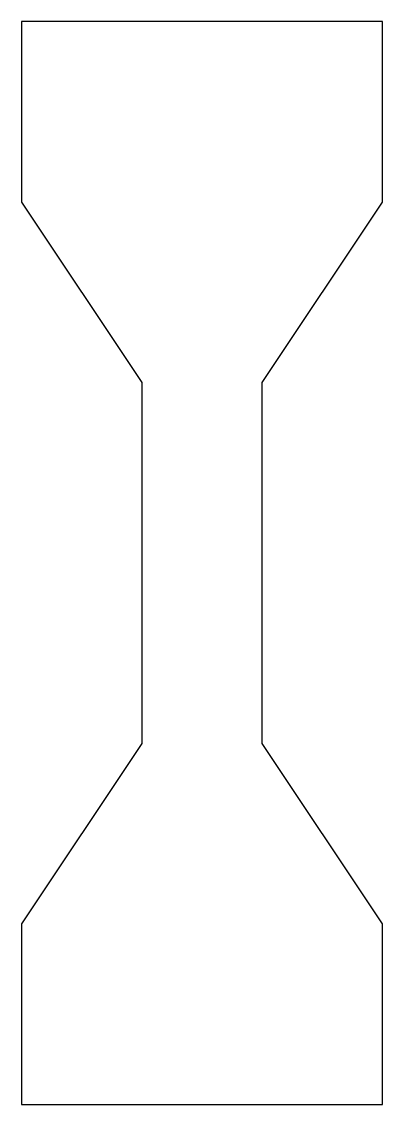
# Model space of a CAD drawing. Header units: millimetres. Extents: x -150 to 150, y 0 to 900.
import ezdxf

# ---------------------------------------------------------------- set-up
doc = ezdxf.new("R2010")
doc.units = ezdxf.units.MM

# ---------------------------------------------------------------- blocks, each defined once
blk = doc.blocks.new('*U4')
blk.add_lwpolyline([(150, 0), (150, 150), (50, 300), (50, 600), (150, 750), (150, 900), (-150, 900), (-150, 750), (-50, 600), (-50, 300), (-150, 150), (-150, 0)], close=True)

msp = doc.modelspace()

# ---------------------------------------------------------------- block references
msp.add_blockref('*U4', (0, 0))

doc.saveas('drawing.dxf')
